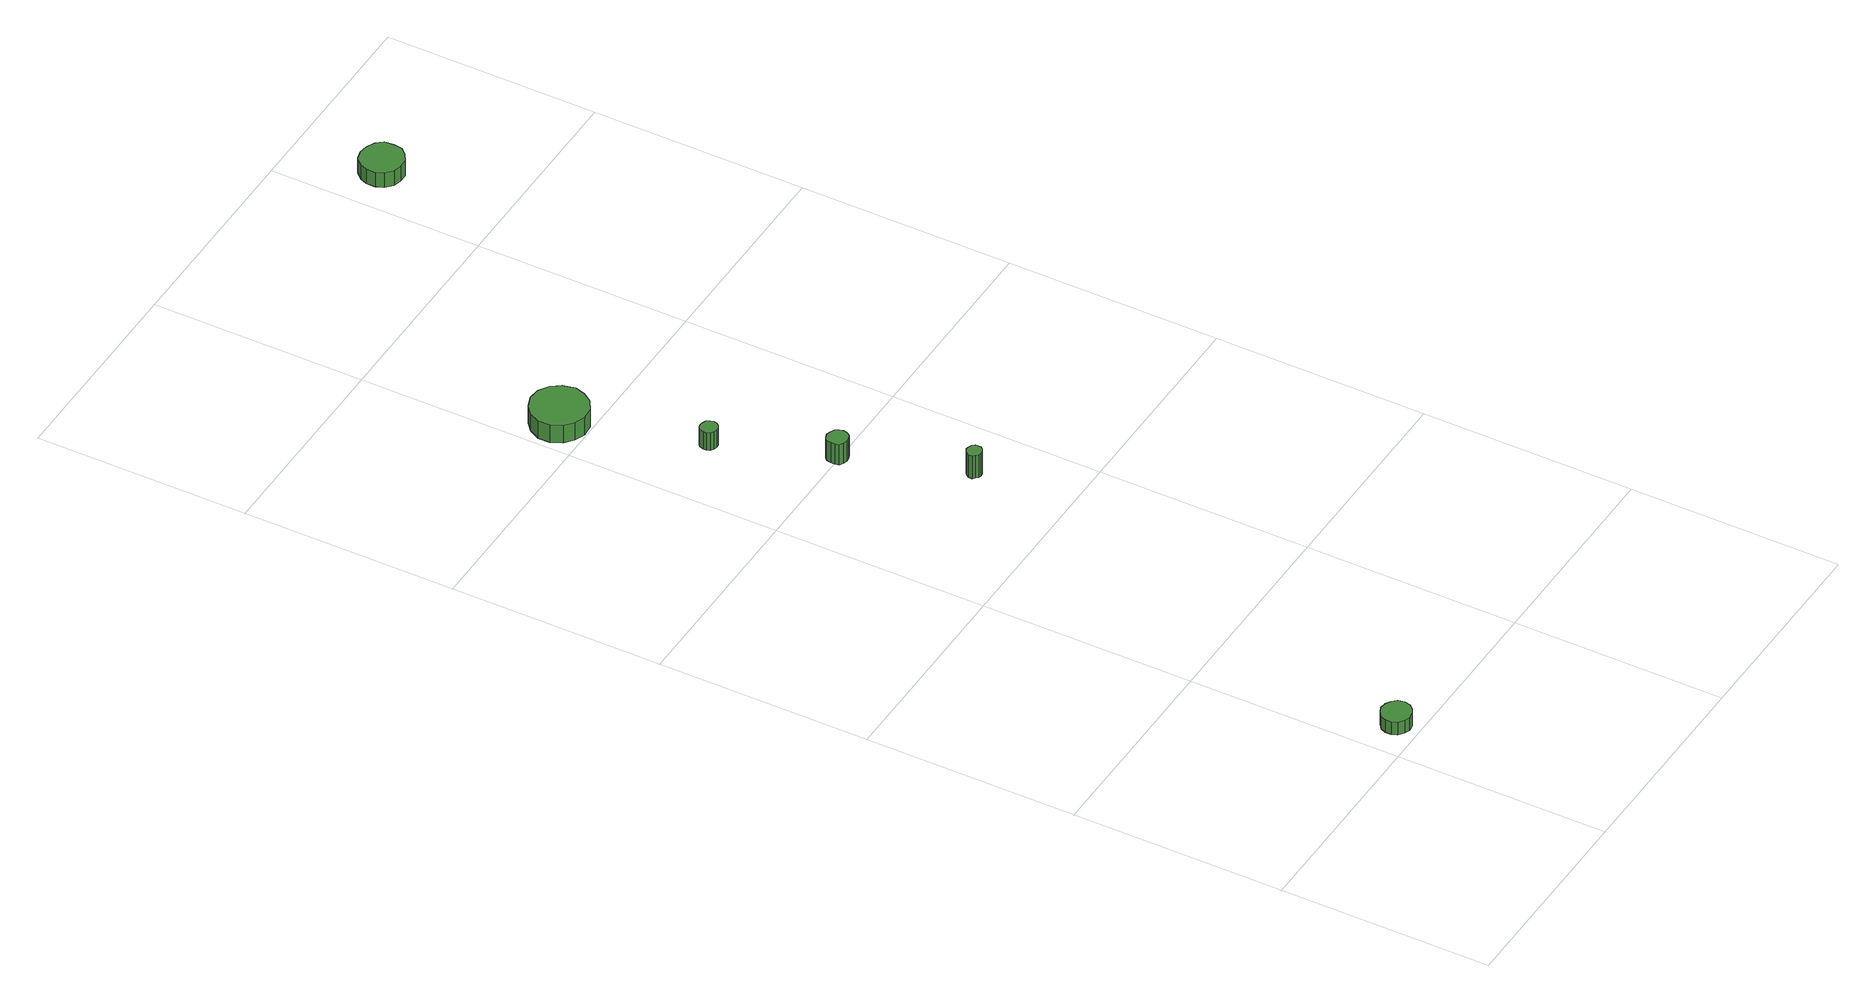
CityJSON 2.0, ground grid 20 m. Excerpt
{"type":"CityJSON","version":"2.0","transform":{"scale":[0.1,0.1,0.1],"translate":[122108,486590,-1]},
"CityObjects":{
"tree1":{"type":"SolitaryVegetationObject","attributes":{"function":"something"},"geometry":[{"type":"MultiSurface","lod":"1","boundaries":[[[0,1,2,3,4,5,6,7,8,9,10,11,12,13,14]],[[15,16,17,18,19,20,21,22,23,24,25,26,27,28,29]],[[0,29,28,1]],[[1,28,27,2]],[[2,27,26,3]],[[3,26,25,4]],[[4,25,24,5]],[[5,24,23,6]],[[6,23,22,7]],[[7,22,21,8]],[[8,21,20,9]],[[9,20,19,10]],[[10,19,18,11]],[[11,18,17,12]],[[12,17,16,13]],[[13,16,15,14]],[[14,15,29,0]]]}]},
"tree2":{"type":"SolitaryVegetationObject","attributes":{"function":"something"}},
"tree3":{"type":"SolitaryVegetationObject","attributes":{"function":"something"},"geometry":[{"type":"MultiSurface","lod":"1","boundaries":[[[30,31,32,33,34,35,36,37,38,39,40,41,42,43,44]],[[45,46,47,48,49,50,51,52,53,54,55,56,57,58,59]],[[30,59,58,31]],[[31,58,57,32]],[[32,57,56,33]],[[33,56,55,34]],[[34,55,54,35]],[[35,54,53,36]],[[36,53,52,37]],[[37,52,51,38]],[[38,51,50,39]],[[39,50,49,40]],[[40,49,48,41]],[[41,48,47,42]],[[42,47,46,43]],[[43,46,45,44]],[[44,45,59,30]]]}]},
"tree4":{"type":"SolitaryVegetationObject","attributes":{"function":"something"},"geometry":[{"type":"MultiSurface","lod":"1","boundaries":[[[60,61,62,63,64,65,66,67,68,69,70,71,72,73,74]],[[75,76,77,78,79,80,81,82,83,84,85,86,87,88,89]],[[60,89,88,61]],[[61,88,87,62]],[[62,87,86,63]],[[63,86,85,64]],[[64,85,84,65]],[[65,84,83,66]],[[66,83,82,67]],[[67,82,81,68]],[[68,81,80,69]],[[69,80,79,70]],[[70,79,78,71]],[[71,78,77,72]],[[72,77,76,73]],[[73,76,75,74]],[[74,75,89,60]]]}]},
"tree5":{"type":"SolitaryVegetationObject","attributes":{"function":"something"},"geometry":[{"type":"MultiSurface","lod":"1","boundaries":[[[90,91,92,93,94,95,96,97,98,99,100,101,102,103,104]],[[105,106,107,108,109,110,111,112,113,114,115,116,117,118,119]],[[90,119,118,91]],[[91,118,117,92]],[[92,117,116,93]],[[93,116,115,94]],[[94,115,114,95]],[[95,114,113,96]],[[96,113,112,97]],[[97,112,111,98]],[[98,111,110,99]],[[99,110,109,100]],[[100,109,108,101]],[[101,108,107,102]],[[102,107,106,103]],[[103,106,105,104]],[[104,105,119,90]]]}]},
"tree6":{"type":"SolitaryVegetationObject","attributes":{"function":"something"},"geometry":[{"type":"MultiSurface","lod":"1","boundaries":[[[120,121,122,123,124,125,126,127,128,129,130,131,132,133,134]],[[135,136,137,138,139,140,141,142,143,144,145,146,147,148,149]],[[120,149,148,121]],[[121,148,147,122]],[[122,147,146,123]],[[123,146,145,124]],[[124,145,144,125]],[[125,144,143,126]],[[126,143,142,127]],[[127,142,141,128]],[[128,141,140,129]],[[129,140,139,130]],[[130,139,138,131]],[[131,138,137,132]],[[132,137,136,133]],[[133,136,135,134]],[[134,135,149,120]]]}]},
"tree7":{"type":"SolitaryVegetationObject","attributes":{"function":"something"},"geometry":[{"type":"MultiSurface","lod":"1","boundaries":[[[150,151,152,153,154,155,156,157,158,159,160,161,162,163,164]],[[165,166,167,168,169,170,171,172,173,174,175,176,177,178,179]],[[150,179,178,151]],[[151,178,177,152]],[[152,177,176,153]],[[153,176,175,154]],[[154,175,174,155]],[[155,174,173,156]],[[156,173,172,157]],[[157,172,171,158]],[[158,171,170,159]],[[159,170,169,160]],[[160,169,168,161]],[[161,168,167,162]],[[162,167,166,163]],[[163,166,165,164]],[[164,165,179,150]]]}]}
},
"vertices":[
[51,22,18],[50,28,18],[46,32,18],[41,35,18],[35,36,18],[30,34,18],[25,30,18],[23,25,18],[23,19,18],[25,14,18],[30,10,18],[35,8,18],[41,9,18],[46,12,18],[50,16,18],[50,16,4],[46,12,4],[41,9,4],[35,8,4],[30,10,4],[25,14,4],[23,19,4],[23,25,4],[25,30,4],[30,34,4],[35,36,4],[41,35,4],[46,32,4],[50,28,4],[51,22,4],
[56,825,27],[53,836,27],[47,845,27],[37,851,27],[26,852,27],[16,848,27],[8,841,27],[3,831,27],[3,820,27],[8,810,27],[16,803,27],[26,799,27],[37,800,27],[47,806,27],[53,815,27],[53,815,8],[47,806,8],[37,800,8],[26,799,8],[16,803,8],[8,810,8],[3,820,8],[3,831,8],[8,841,8],[16,848,8],[26,852,8],[37,851,8],[47,845,8],[53,836,8],[56,825,8],
[76,703,26],[75,706,26],[73,709,26],[70,710,26],[67,711,26],[64,710,26],[61,708,26],[60,704,26],[60,701,26],[61,698,26],[64,696,26],[67,695,26],[70,695,26],[73,697,26],[75,699,26],[75,699,7],[73,697,7],[70,695,7],[67,695,7],[64,696,7],[61,698,7],[60,701,7],[60,704,7],[61,708,7],[64,710,7],[67,711,7],[70,710,7],[73,709,7],[75,706,7],[76,703,7],
[116,600,29],[115,604,29],[113,607,29],[109,609,29],[105,610,29],[101,609,29],[98,606,29],[97,602,29],[97,598,29],[98,594,29],[101,592,29],[105,591,29],[109,591,29],[113,593,29],[115,596,29],[115,596,7],[113,593,7],[109,591,7],[105,591,7],[101,592,7],[98,594,7],[97,598,7],[97,602,7],[98,606,7],[101,609,7],[105,610,7],[109,609,7],[113,607,7],[115,604,7],[116,600,7],
[151,490,32],[151,493,32],[149,495,32],[146,496,32],[143,497,32],[141,496,32],[139,494,32],[137,491,32],[137,488,32],[139,486,32],[141,484,32],[143,483,32],[146,483,32],[149,485,32],[151,487,32],[151,487,7],[149,485,7],[146,483,7],[143,483,7],[141,484,7],[139,486,7],[137,488,7],[137,491,7],[139,494,7],[141,496,7],[143,497,7],[146,496,7],[149,495,7],[151,493,7],[151,490,7],
[258,1114,26],[257,1123,26],[252,1129,26],[244,1133,26],[236,1134,26],[228,1132,26],[222,1126,26],[219,1119,26],[219,1110,26],[222,1103,26],[228,1097,26],[236,1095,26],[244,1095,26],[252,1100,26],[257,1106,26],[257,1106,10],[252,1100,10],[244,1095,10],[236,1095,10],[228,1097,10],[222,1103,10],[219,1110,10],[219,1119,10],[222,1126,10],[228,1132,10],[236,1134,10],[244,1133,10],[252,1129,10],[257,1123,10],[258,1114,10]
]}
